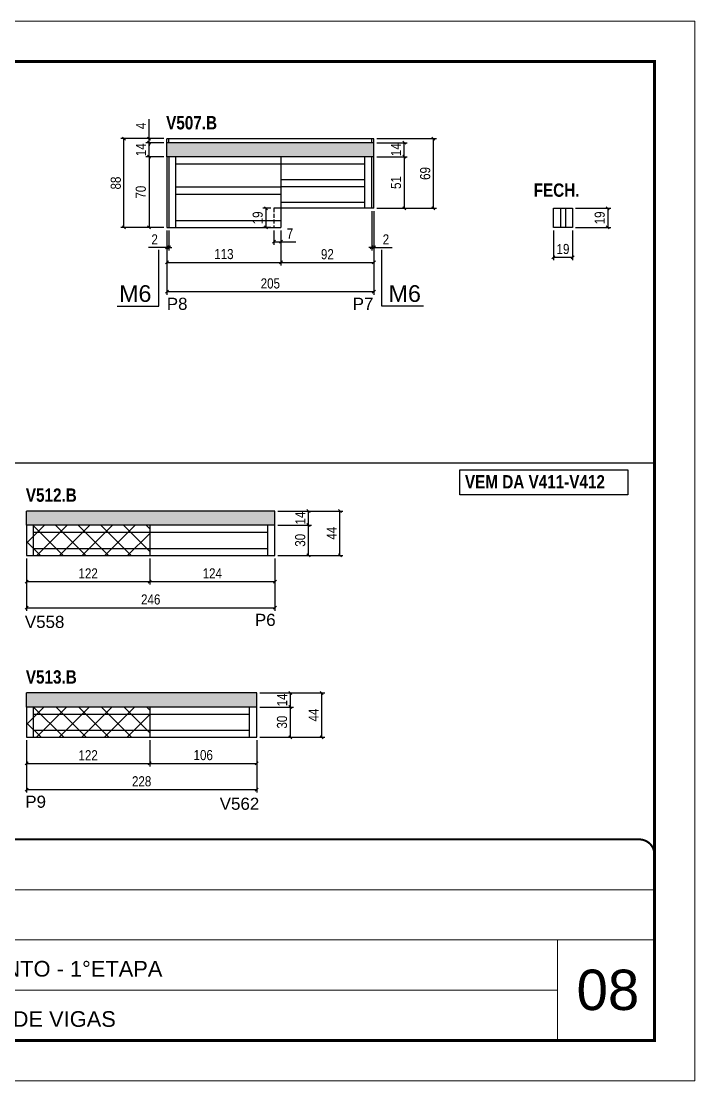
# Model space of a CAD drawing. Extents: x 3309 to 9563, y -2522 to 14608.
# Drawn here: x 8896 to 9563, y 12409 to 13459 of the extents above; entities that cross this region are included whole.
import ezdxf

# ---------------------------------------------------------------- set-up
doc = ezdxf.new("R2010")
doc.units = 0
doc.header["$PDMODE"] = 35
doc.header["$PDSIZE"] = -10
for name, pattern in [('CONTINUO', [0]), ('DASHED', [0.75, 0.5, -0.25]), ('HIDDEN', [0.375, 0.25, -0.125])]:
    doc.linetypes.add(name, pattern=pattern)
for name, color, linetype in [('5', 5, 'Continuous'), ('COTA', 241, 'Continuous'), ('NOMENCLATURA', 7, 'Continuous'), ('Painéis', 200, 'Continuous'), ('SARR_2.2x7', 40, 'Continuous')]:
    doc.layers.add(name, color=color, linetype=linetype)
for name, color, linetype, lineweight in [('CARIMBO', 255, 'Continuous', 9), ('Folhas', 255, 'Continuous', 9), ('Hachura', 251, 'Continuous', 9), ('SARRAFO DE PRESSAO', 251, 'DASHED', 9)]:
    doc.layers.add(name, color=color, linetype=linetype, lineweight=lineweight)
doc.styles.add('ARIAL', font='arial.ttf')
doc.styles.add('COTA TECNICA', font='techl___.ttf', dxfattribs={"height": 10})
doc.styles.get("Standard").update_dxf_attribs({"font": 'arial.ttf'})
doc.styles.add('TECNICA', font='techb___.ttf', dxfattribs={"height": 10})
doc.dimstyles.new('PAINEL', dxfattribs={"dimtxt": 10, "dimasz": 3, "dimexe": 3, "dimexo": 3, "dimgap": 3, "dimtad": 1, "dimdec": 1, "dimzin": 12, "dimdsep": 46, "dimtxsty": 'COTA TECNICA', "dimblk1": 'OBLIQUE', "dimblk2": 'OBLIQUE', "dimsah": 1, "dimcen": 0.9, "dimclrd": 4, "dimclre": 4, "dimclrt": 240, "dimadec": 1, "dimazin": 3, "dimtfac": 1, "dimtdec": 1, "dimtmove": 0, "dimatfit": 3, "dimfxl": 1, "dimtolj": 1, "dimtzin": 12, "dimarcsym": 0})

# ---------------------------------------------------------------- blocks, each defined once
blk = doc.blocks.new('9999999999')
at = {"color": 30, "linetype": 'CONTINUO'}
for p, q in [((98564.6, 34379.6), (99584, 34379.6)), ((98564.6, 34329.8), (99488, 34329.8)), ((99584, 34329.8), (99488, 34329.8)), ((99488, 34329.8), (99488, 34230.2)), ((98564.6, 34280), (99488, 34280))]:
    blk.add_line(p, q, dxfattribs=at)
at = {"color": 30, "linetype": 'CONTINUO', "const_width": 2}
blk.add_lwpolyline([(99584, 34230.2), (99584, 34414.4, 0.414214), (99569, 34429.4), (98229, 34429.4, 0.414214), (98214, 34414.4), (98214, 34245.2, 0.414214), (98229, 34230.2), (99584, 34230.2)], format="xyb", dxfattribs=at)
at = {"layer": 'Folhas'}
blk.add_lwpolyline([(98139, 34190.2), (99624, 34190.2), (99624, 35240.2), (98139, 35240.2)], close=True, dxfattribs=at)
at = {"layer": 'Folhas', "color": 30, "const_width": 3}
blk.add_lwpolyline([(98214, 34230.2), (99584, 34230.2), (99584, 35200.2), (98214, 35200.2)], close=True, dxfattribs=at)
at = {"color": 7, "linetype": 'Continuous', "ltscale": 5, "style": 'ARIAL'}
for s, p in [('2°PAVIMENTO - 1°ETAPA', (98837.7, 34293.5)), ('LATERAIS DE VIGAS', (98837.7, 34243.7))]:
    blk.add_text(s, height=15.483, dxfattribs=at).set_placement(p)
blk = doc.blocks.new('_Oblique')
at = {"color": 0, "linetype": 'ByBlock', "lineweight": -2}
blk.add_line((-0.5, -0.5), (0.5, 0.5), dxfattribs=at)
blk = doc.blocks.new('*D105')
at = {"layer": 'COTA', "color": 4, "lineweight": -2, "transparency": 16777216}
for p, q in [((9244.9, 13270.9), (9244.9, 13188.2)), ((9039.9, 13251.9), (9039.9, 13188.2)), ((9244.9, 13191.2), (9039.9, 13191.2))]:
    blk.add_line(p, q, dxfattribs=at)
at = {"layer": 'Defpoints', "color": 0, "transparency": 16777216}
for p in [(9244.9, 13273.9), (9039.9, 13254.9), (9039.9, 13191.2)]:
    blk.add_point(p, dxfattribs=at)
at = {"layer": 'COTA', "color": 4, "lineweight": -2, "transparency": 16777216, "xscale": 3, "yscale": 3, "zscale": 3, "rotation": 180}
blk.add_blockref('_Oblique', (9039.9, 13191.2), dxfattribs=at)
at = {"layer": 'COTA', "color": 4, "lineweight": -2, "transparency": 16777216, "xscale": 3, "yscale": 3, "zscale": 3}
blk.add_blockref('_Oblique', (9244.9, 13191.2), dxfattribs=at)
at = {"layer": 'COTA', "color": 240, "transparency": 16777216, "insert": (9142.4, 13199.4), "char_height": 10, "attachment_point": 5, "style": 'COTA TECNICA'}
blk.add_mtext('\\A1;205', dxfattribs=at)
blk = doc.blocks.new('*D104')
at = {"layer": 'COTA', "color": 4, "lineweight": -2, "transparency": 16777216}
for p, q in [((9036.9, 13324.9), (9019.2, 13324.9)), ((9022.2, 13324.9), (9022.2, 13254.9)), ((9036.9, 13254.9), (9019.2, 13254.9))]:
    blk.add_line(p, q, dxfattribs=at)
at = {"layer": 'Defpoints', "color": 0, "transparency": 16777216}
for p in [(9039.9, 13324.9), (9022.2, 13254.9), (9039.9, 13254.9)]:
    blk.add_point(p, dxfattribs=at)
at = {"layer": 'COTA', "color": 4, "lineweight": -2, "transparency": 16777216, "xscale": 3, "yscale": 3, "zscale": 3}
for p, rotation in [((9022.2, 13324.9), 90), ((9022.2, 13254.9), 270)]:
    blk.add_blockref('_Oblique', p, dxfattribs=dict(at, rotation=rotation))
at = {"layer": 'COTA', "color": 240, "transparency": 16777216, "insert": (9014.1, 13289.9), "char_height": 10, "attachment_point": 5, "rotation": 90, "style": 'COTA TECNICA'}
blk.add_mtext('\\A1;70', dxfattribs=at)
blk = doc.blocks.new('*D106')
at = {"layer": 'COTA', "color": 4, "lineweight": -2, "transparency": 16777216}
for p, q in [((9039.9, 13251.9), (9039.9, 13217.3)), ((9152.9, 13251.9), (9152.9, 13217.3)), ((9039.9, 13220.3), (9152.9, 13220.3))]:
    blk.add_line(p, q, dxfattribs=at)
at = {"layer": 'Defpoints', "color": 0, "transparency": 16777216}
for p in [(9039.9, 13254.9), (9152.9, 13254.9), (9152.9, 13220.3)]:
    blk.add_point(p, dxfattribs=at)
at = {"layer": 'COTA', "color": 4, "lineweight": -2, "transparency": 16777216, "xscale": 3, "yscale": 3, "zscale": 3, "rotation": 180}
blk.add_blockref('_Oblique', (9039.9, 13220.3), dxfattribs=at)
at = {"layer": 'COTA', "color": 4, "lineweight": -2, "transparency": 16777216, "xscale": 3, "yscale": 3, "zscale": 3}
blk.add_blockref('_Oblique', (9152.9, 13220.3), dxfattribs=at)
at = {"layer": 'COTA', "color": 240, "transparency": 16777216, "insert": (9096.4, 13228.5), "char_height": 10, "attachment_point": 5, "style": 'COTA TECNICA'}
blk.add_mtext('\\A1;113', dxfattribs=at)
blk = doc.blocks.new('*D107')
at = {"layer": 'COTA', "color": 4, "lineweight": -2, "transparency": 16777216}
for p, q in [((9244.9, 13270.9), (9244.9, 13217.3)), ((9152.9, 13251.9), (9152.9, 13217.3)), ((9152.9, 13220.3), (9244.9, 13220.3))]:
    blk.add_line(p, q, dxfattribs=at)
at = {"layer": 'Defpoints', "color": 0, "transparency": 16777216}
for p in [(9244.9, 13273.9), (9152.9, 13254.9), (9244.9, 13220.3)]:
    blk.add_point(p, dxfattribs=at)
at = {"layer": 'COTA', "color": 4, "lineweight": -2, "transparency": 16777216, "xscale": 3, "yscale": 3, "zscale": 3, "rotation": 180}
blk.add_blockref('_Oblique', (9152.9, 13220.3), dxfattribs=at)
at = {"layer": 'COTA', "color": 4, "lineweight": -2, "transparency": 16777216, "xscale": 3, "yscale": 3, "zscale": 3}
blk.add_blockref('_Oblique', (9244.9, 13220.3), dxfattribs=at)
at = {"layer": 'COTA', "color": 240, "transparency": 16777216, "insert": (9198.9, 13228.3), "char_height": 10, "attachment_point": 5, "style": 'COTA TECNICA'}
blk.add_mtext('\\A1;92', dxfattribs=at)
blk = doc.blocks.new('*D108')
at = {"layer": 'COTA', "color": 4, "lineweight": -2, "transparency": 16777216}
for p, q in [((9039.9, 13251.9), (9039.9, 13232.1)), ((9041.9, 13251.9), (9041.9, 13232.1)), ((9039.9, 13235.1), (9021.8, 13235.1)), ((9041.9, 13235.1), (9039.9, 13235.1)), ((9041.9, 13235.1), (9044.9, 13235.1))]:
    blk.add_line(p, q, dxfattribs=at)
at = {"layer": 'Defpoints', "color": 0, "transparency": 16777216}
for p in [(9039.9, 13254.9), (9041.9, 13254.9), (9039.9, 13235.1)]:
    blk.add_point(p, dxfattribs=at)
at = {"layer": 'COTA', "color": 4, "lineweight": -2, "transparency": 16777216, "xscale": 3, "yscale": 3, "zscale": 3}
blk.add_blockref('_Oblique', (9039.9, 13235.1), dxfattribs=at)
at = {"layer": 'COTA', "color": 4, "lineweight": -2, "transparency": 16777216, "xscale": 3, "yscale": 3, "zscale": 3, "rotation": 180}
blk.add_blockref('_Oblique', (9041.9, 13235.1), dxfattribs=at)
at = {"layer": 'COTA', "color": 240, "transparency": 16777216, "insert": (9027.8, 13243.1), "char_height": 10, "attachment_point": 5, "style": 'COTA TECNICA'}
blk.add_mtext('\\A1;2', dxfattribs=at)
blk = doc.blocks.new('*D109')
at = {"layer": 'COTA', "color": 4, "lineweight": -2, "transparency": 16777216}
for p, q in [((9242.9, 13270.9), (9242.9, 13232.1)), ((9244.9, 13270.9), (9244.9, 13232.1)), ((9242.9, 13235.1), (9239.9, 13235.1)), ((9242.9, 13235.1), (9244.9, 13235.1)), ((9244.9, 13235.1), (9263, 13235.1))]:
    blk.add_line(p, q, dxfattribs=at)
at = {"layer": 'Defpoints', "color": 0, "transparency": 16777216}
for p in [(9242.9, 13273.9), (9244.9, 13273.9), (9244.9, 13235.1)]:
    blk.add_point(p, dxfattribs=at)
at = {"layer": 'COTA', "color": 4, "lineweight": -2, "transparency": 16777216, "xscale": 3, "yscale": 3, "zscale": 3}
blk.add_blockref('_Oblique', (9242.9, 13235.1), dxfattribs=at)
at = {"layer": 'COTA', "color": 4, "lineweight": -2, "transparency": 16777216, "xscale": 3, "yscale": 3, "zscale": 3, "rotation": 180}
blk.add_blockref('_Oblique', (9244.9, 13235.1), dxfattribs=at)
at = {"layer": 'COTA', "color": 240, "transparency": 16777216, "insert": (9256.9, 13243.1), "char_height": 10, "attachment_point": 5, "style": 'COTA TECNICA'}
blk.add_mtext('\\A1;2', dxfattribs=at)
blk = doc.blocks.new('*D1310')
at = {"layer": 'COTA', "color": 4, "lineweight": -2, "transparency": 16777216}
for p, q in [((9145.9, 13251.9), (9145.9, 13237.8)), ((9152.9, 13251.9), (9152.9, 13237.8)), ((9145.9, 13240.8), (9152.9, 13240.8)), ((9152.9, 13240.8), (9167.6, 13240.8))]:
    blk.add_line(p, q, dxfattribs=at)
at = {"layer": 'Defpoints', "color": 0, "transparency": 16777216}
for p in [(9145.9, 13254.9), (9152.9, 13254.9), (9152.9, 13240.8)]:
    blk.add_point(p, dxfattribs=at)
at = {"layer": 'COTA', "color": 4, "lineweight": -2, "transparency": 16777216, "xscale": 3, "yscale": 3, "zscale": 3, "rotation": 180}
blk.add_blockref('_Oblique', (9145.9, 13240.8), dxfattribs=at)
at = {"layer": 'COTA', "color": 4, "lineweight": -2, "transparency": 16777216, "xscale": 3, "yscale": 3, "zscale": 3}
blk.add_blockref('_Oblique', (9152.9, 13240.8), dxfattribs=at)
at = {"layer": 'COTA', "color": 240, "transparency": 16777216, "insert": (9161.8, 13248.9), "char_height": 10, "attachment_point": 5, "style": 'COTA TECNICA'}
blk.add_mtext('\\A1;7', dxfattribs=at)
blk = doc.blocks.new('*D1311')
at = {"layer": 'COTA', "color": 4, "lineweight": -2, "transparency": 16777216}
for p, q in [((9142.9, 13273.9), (9135, 13273.9)), ((9138, 13273.9), (9138, 13254.9)), ((9142.9, 13254.9), (9135, 13254.9))]:
    blk.add_line(p, q, dxfattribs=at)
at = {"layer": 'Defpoints', "color": 0, "transparency": 16777216}
for p in [(9145.9, 13273.9), (9138, 13254.9), (9145.9, 13254.9)]:
    blk.add_point(p, dxfattribs=at)
at = {"layer": 'COTA', "color": 4, "lineweight": -2, "transparency": 16777216, "xscale": 3, "yscale": 3, "zscale": 3}
for p, rotation in [((9138, 13273.9), 90), ((9138, 13254.9), 270)]:
    blk.add_blockref('_Oblique', p, dxfattribs=dict(at, rotation=rotation))
at = {"layer": 'COTA', "color": 240, "transparency": 16777216, "insert": (9129.9, 13264.4), "char_height": 10, "attachment_point": 5, "rotation": 90, "style": 'COTA TECNICA'}
blk.add_mtext('\\A1;19', dxfattribs=at)
blk = doc.blocks.new('*D1313')
at = {"layer": 'COTA', "color": 4, "lineweight": -2, "transparency": 16777216}
for p, q in [((9422.8, 13251.9), (9422.8, 13222.4)), ((9441.8, 13251.9), (9441.8, 13222.4)), ((9422.8, 13225.4), (9441.8, 13225.4))]:
    blk.add_line(p, q, dxfattribs=at)
at = {"layer": 'Defpoints', "color": 0, "transparency": 16777216}
for p in [(9422.8, 13254.9), (9441.8, 13254.9), (9441.8, 13225.4)]:
    blk.add_point(p, dxfattribs=at)
at = {"layer": 'COTA', "color": 4, "lineweight": -2, "transparency": 16777216, "xscale": 3, "yscale": 3, "zscale": 3, "rotation": 180}
blk.add_blockref('_Oblique', (9422.8, 13225.4), dxfattribs=at)
at = {"layer": 'COTA', "color": 4, "lineweight": -2, "transparency": 16777216, "xscale": 3, "yscale": 3, "zscale": 3}
blk.add_blockref('_Oblique', (9441.8, 13225.4), dxfattribs=at)
at = {"layer": 'COTA', "color": 240, "transparency": 16777216, "insert": (9432.3, 13233.5), "char_height": 10, "attachment_point": 5, "style": 'COTA TECNICA'}
blk.add_mtext('\\A1;19', dxfattribs=at)
blk = doc.blocks.new('*D1314')
at = {"layer": 'COTA', "color": 4, "lineweight": -2, "transparency": 16777216}
for p, q in [((9444.8, 13273.9), (9479.7, 13273.9)), ((9476.7, 13273.9), (9476.7, 13254.9)), ((9444.8, 13254.9), (9479.7, 13254.9))]:
    blk.add_line(p, q, dxfattribs=at)
at = {"layer": 'Defpoints', "color": 0, "transparency": 16777216}
for p in [(9441.8, 13273.9), (9441.8, 13254.9), (9476.7, 13254.9)]:
    blk.add_point(p, dxfattribs=at)
at = {"layer": 'COTA', "color": 4, "lineweight": -2, "transparency": 16777216, "xscale": 3, "yscale": 3, "zscale": 3}
for p, rotation in [((9476.7, 13273.9), 90), ((9476.7, 13254.9), 270)]:
    blk.add_blockref('_Oblique', p, dxfattribs=dict(at, rotation=rotation))
at = {"layer": 'COTA', "color": 240, "transparency": 16777216, "insert": (9468.7, 13264.4), "char_height": 10, "attachment_point": 5, "rotation": 90, "style": 'COTA TECNICA'}
blk.add_mtext('\\A1;19', dxfattribs=at)
blk = doc.blocks.new('*D1321')
at = {"layer": 'COTA', "color": 4, "lineweight": -2, "transparency": 16777216}
for p, q in [((8900.9, 12926.9), (8900.9, 12875)), ((9146.9, 12926.9), (9146.9, 12875)), ((8900.9, 12878), (9146.9, 12878))]:
    blk.add_line(p, q, dxfattribs=at)
at = {"layer": 'Defpoints', "color": 0, "transparency": 16777216}
for p in [(8900.9, 12929.9), (9146.9, 12929.9), (9146.9, 12878)]:
    blk.add_point(p, dxfattribs=at)
at = {"layer": 'COTA', "color": 4, "lineweight": -2, "transparency": 16777216, "xscale": 3, "yscale": 3, "zscale": 3, "rotation": 180}
blk.add_blockref('_Oblique', (8900.9, 12878), dxfattribs=at)
at = {"layer": 'COTA', "color": 4, "lineweight": -2, "transparency": 16777216, "xscale": 3, "yscale": 3, "zscale": 3}
blk.add_blockref('_Oblique', (9146.9, 12878), dxfattribs=at)
at = {"layer": 'COTA', "color": 240, "transparency": 16777216, "insert": (9023.9, 12886.2), "char_height": 10, "attachment_point": 5, "style": 'COTA TECNICA'}
blk.add_mtext('\\A1;246', dxfattribs=at)
blk = doc.blocks.new('*D1322')
at = {"layer": 'COTA', "color": 4, "lineweight": -2, "transparency": 16777216}
for p, q in [((8900.9, 12926.9), (8900.9, 12901)), ((9022.9, 12926.9), (9022.9, 12901)), ((8900.9, 12904), (9022.9, 12904))]:
    blk.add_line(p, q, dxfattribs=at)
at = {"layer": 'Defpoints', "color": 0, "transparency": 16777216}
for p in [(8900.9, 12929.9), (9022.9, 12929.9), (9022.9, 12904)]:
    blk.add_point(p, dxfattribs=at)
at = {"layer": 'COTA', "color": 4, "lineweight": -2, "transparency": 16777216, "xscale": 3, "yscale": 3, "zscale": 3, "rotation": 180}
blk.add_blockref('_Oblique', (8900.9, 12904), dxfattribs=at)
at = {"layer": 'COTA', "color": 4, "lineweight": -2, "transparency": 16777216, "xscale": 3, "yscale": 3, "zscale": 3}
blk.add_blockref('_Oblique', (9022.9, 12904), dxfattribs=at)
at = {"layer": 'COTA', "color": 240, "transparency": 16777216, "insert": (8961.9, 12912.1), "char_height": 10, "attachment_point": 5, "style": 'COTA TECNICA'}
blk.add_mtext('\\A1;122', dxfattribs=at)
blk = doc.blocks.new('*D1323')
at = {"layer": 'COTA', "color": 4, "lineweight": -2, "transparency": 16777216}
for p, q in [((9022.9, 12926.9), (9022.9, 12901)), ((9146.9, 12926.9), (9146.9, 12901)), ((9022.9, 12904), (9146.9, 12904))]:
    blk.add_line(p, q, dxfattribs=at)
at = {"layer": 'Defpoints', "color": 0, "transparency": 16777216}
for p in [(9022.9, 12929.9), (9146.9, 12929.9), (9146.9, 12904)]:
    blk.add_point(p, dxfattribs=at)
at = {"layer": 'COTA', "color": 4, "lineweight": -2, "transparency": 16777216, "xscale": 3, "yscale": 3, "zscale": 3, "rotation": 180}
blk.add_blockref('_Oblique', (9022.9, 12904), dxfattribs=at)
at = {"layer": 'COTA', "color": 4, "lineweight": -2, "transparency": 16777216, "xscale": 3, "yscale": 3, "zscale": 3}
blk.add_blockref('_Oblique', (9146.9, 12904), dxfattribs=at)
at = {"layer": 'COTA', "color": 240, "transparency": 16777216, "insert": (9084.9, 12912.1), "char_height": 10, "attachment_point": 5, "style": 'COTA TECNICA'}
blk.add_mtext('\\A1;124', dxfattribs=at)
blk = doc.blocks.new('*D1324')
at = {"layer": 'COTA', "color": 4, "lineweight": -2, "transparency": 16777216}
for p, q in [((9149.9, 12959.9), (9183.2, 12959.9)), ((9180.2, 12929.9), (9180.2, 12959.9)), ((9149.9, 12929.9), (9183.2, 12929.9))]:
    blk.add_line(p, q, dxfattribs=at)
at = {"layer": 'Defpoints', "color": 0, "transparency": 16777216}
for p in [(9146.9, 12959.9), (9180.2, 12959.9), (9146.9, 12929.9)]:
    blk.add_point(p, dxfattribs=at)
at = {"layer": 'COTA', "color": 4, "lineweight": -2, "transparency": 16777216, "xscale": 3, "yscale": 3, "zscale": 3}
for p, rotation in [((9180.2, 12959.9), 90), ((9180.2, 12929.9), 270)]:
    blk.add_blockref('_Oblique', p, dxfattribs=dict(at, rotation=rotation))
at = {"layer": 'COTA', "color": 240, "transparency": 16777216, "insert": (9172, 12944.9), "char_height": 10, "attachment_point": 5, "rotation": 90, "style": 'COTA TECNICA'}
blk.add_mtext('\\A1;30', dxfattribs=at)
blk = doc.blocks.new('*D1325')
at = {"layer": 'COTA', "color": 4, "lineweight": -2, "transparency": 16777216}
for p, q in [((9149.9, 12973.9), (9183.2, 12973.9)), ((9180.2, 12959.9), (9180.2, 12973.9)), ((9149.9, 12959.9), (9183.2, 12959.9))]:
    blk.add_line(p, q, dxfattribs=at)
at = {"layer": 'Defpoints', "color": 0, "transparency": 16777216}
for p in [(9146.9, 12973.9), (9180.2, 12973.9), (9146.9, 12959.9)]:
    blk.add_point(p, dxfattribs=at)
at = {"layer": 'COTA', "color": 4, "lineweight": -2, "transparency": 16777216, "xscale": 3, "yscale": 3, "zscale": 3}
for p, rotation in [((9180.2, 12973.9), 90), ((9180.2, 12959.9), 270)]:
    blk.add_blockref('_Oblique', p, dxfattribs=dict(at, rotation=rotation))
at = {"layer": 'COTA', "color": 240, "transparency": 16777216, "insert": (9172.1, 12966.9), "char_height": 10, "attachment_point": 5, "rotation": 90, "style": 'COTA TECNICA'}
blk.add_mtext('\\A1;14', dxfattribs=at)
blk = doc.blocks.new('*D1326')
at = {"layer": 'COTA', "color": 4, "lineweight": -2, "transparency": 16777216}
for p, q in [((9149.9, 12973.9), (9214.3, 12973.9)), ((9211.3, 12929.9), (9211.3, 12973.9)), ((9149.9, 12929.9), (9214.3, 12929.9))]:
    blk.add_line(p, q, dxfattribs=at)
at = {"layer": 'Defpoints', "color": 0, "transparency": 16777216}
for p in [(9146.9, 12973.9), (9211.3, 12973.9), (9146.9, 12929.9)]:
    blk.add_point(p, dxfattribs=at)
at = {"layer": 'COTA', "color": 4, "lineweight": -2, "transparency": 16777216, "xscale": 3, "yscale": 3, "zscale": 3}
for p, rotation in [((9211.3, 12973.9), 90), ((9211.3, 12929.9), 270)]:
    blk.add_blockref('_Oblique', p, dxfattribs=dict(at, rotation=rotation))
at = {"layer": 'COTA', "color": 240, "transparency": 16777216, "insert": (9203.2, 12951.9), "char_height": 10, "attachment_point": 5, "rotation": 90, "style": 'COTA TECNICA'}
blk.add_mtext('\\A1;44', dxfattribs=at)
blk = doc.blocks.new('*D1327')
at = {"layer": 'COTA', "color": 4, "lineweight": -2, "transparency": 16777216}
for p, q in [((8900.9, 12746.7), (8900.9, 12694.9)), ((9128.9, 12746.7), (9128.9, 12694.9)), ((8900.9, 12697.9), (9128.9, 12697.9))]:
    blk.add_line(p, q, dxfattribs=at)
at = {"layer": 'Defpoints', "color": 0, "transparency": 16777216}
for p in [(8900.9, 12749.7), (9128.9, 12749.7), (9128.9, 12697.9)]:
    blk.add_point(p, dxfattribs=at)
at = {"layer": 'COTA', "color": 4, "lineweight": -2, "transparency": 16777216, "xscale": 3, "yscale": 3, "zscale": 3, "rotation": 180}
blk.add_blockref('_Oblique', (8900.9, 12697.9), dxfattribs=at)
at = {"layer": 'COTA', "color": 4, "lineweight": -2, "transparency": 16777216, "xscale": 3, "yscale": 3, "zscale": 3}
blk.add_blockref('_Oblique', (9128.9, 12697.9), dxfattribs=at)
at = {"layer": 'COTA', "color": 240, "transparency": 16777216, "insert": (9014.9, 12706), "char_height": 10, "attachment_point": 5, "style": 'COTA TECNICA'}
blk.add_mtext('\\A1;228', dxfattribs=at)
blk = doc.blocks.new('*D1328')
at = {"layer": 'COTA', "color": 4, "lineweight": -2, "transparency": 16777216}
for p, q in [((8900.9, 12746.7), (8900.9, 12720.8)), ((9022.9, 12746.7), (9022.9, 12720.8)), ((8900.9, 12723.8), (9022.9, 12723.8))]:
    blk.add_line(p, q, dxfattribs=at)
at = {"layer": 'Defpoints', "color": 0, "transparency": 16777216}
for p in [(8900.9, 12749.7), (9022.9, 12749.7), (9022.9, 12723.8)]:
    blk.add_point(p, dxfattribs=at)
at = {"layer": 'COTA', "color": 4, "lineweight": -2, "transparency": 16777216, "xscale": 3, "yscale": 3, "zscale": 3, "rotation": 180}
blk.add_blockref('_Oblique', (8900.9, 12723.8), dxfattribs=at)
at = {"layer": 'COTA', "color": 4, "lineweight": -2, "transparency": 16777216, "xscale": 3, "yscale": 3, "zscale": 3}
blk.add_blockref('_Oblique', (9022.9, 12723.8), dxfattribs=at)
at = {"layer": 'COTA', "color": 240, "transparency": 16777216, "insert": (8961.9, 12731.9), "char_height": 10, "attachment_point": 5, "style": 'COTA TECNICA'}
blk.add_mtext('\\A1;122', dxfattribs=at)
blk = doc.blocks.new('*D1329')
at = {"layer": 'COTA', "color": 4, "lineweight": -2, "transparency": 16777216}
for p, q in [((9022.9, 12746.7), (9022.9, 12720.8)), ((9128.9, 12746.7), (9128.9, 12720.8)), ((9022.9, 12723.8), (9128.9, 12723.8))]:
    blk.add_line(p, q, dxfattribs=at)
at = {"layer": 'Defpoints', "color": 0, "transparency": 16777216}
for p in [(9022.9, 12749.7), (9128.9, 12749.7), (9128.9, 12723.8)]:
    blk.add_point(p, dxfattribs=at)
at = {"layer": 'COTA', "color": 4, "lineweight": -2, "transparency": 16777216, "xscale": 3, "yscale": 3, "zscale": 3, "rotation": 180}
blk.add_blockref('_Oblique', (9022.9, 12723.8), dxfattribs=at)
at = {"layer": 'COTA', "color": 4, "lineweight": -2, "transparency": 16777216, "xscale": 3, "yscale": 3, "zscale": 3}
blk.add_blockref('_Oblique', (9128.9, 12723.8), dxfattribs=at)
at = {"layer": 'COTA', "color": 240, "transparency": 16777216, "insert": (9075.9, 12732), "char_height": 10, "attachment_point": 5, "style": 'COTA TECNICA'}
blk.add_mtext('\\A1;106', dxfattribs=at)
blk = doc.blocks.new('*D1330')
at = {"layer": 'COTA', "color": 4, "lineweight": -2, "transparency": 16777216}
for p, q in [((9131.9, 12779.7), (9165.2, 12779.7)), ((9162.2, 12749.7), (9162.2, 12779.7)), ((9131.9, 12749.7), (9165.2, 12749.7))]:
    blk.add_line(p, q, dxfattribs=at)
at = {"layer": 'Defpoints', "color": 0, "transparency": 16777216}
for p in [(9128.9, 12779.7), (9162.2, 12779.7), (9128.9, 12749.7)]:
    blk.add_point(p, dxfattribs=at)
at = {"layer": 'COTA', "color": 4, "lineweight": -2, "transparency": 16777216, "xscale": 3, "yscale": 3, "zscale": 3}
for p, rotation in [((9162.2, 12779.7), 90), ((9162.2, 12749.7), 270)]:
    blk.add_blockref('_Oblique', p, dxfattribs=dict(at, rotation=rotation))
at = {"layer": 'COTA', "color": 240, "transparency": 16777216, "insert": (9154, 12764.7), "char_height": 10, "attachment_point": 5, "rotation": 90, "style": 'COTA TECNICA'}
blk.add_mtext('\\A1;30', dxfattribs=at)
blk = doc.blocks.new('*D1331')
at = {"layer": 'COTA', "color": 4, "lineweight": -2, "transparency": 16777216}
for p, q in [((9131.9, 12793.7), (9165.2, 12793.7)), ((9162.2, 12779.7), (9162.2, 12793.7)), ((9131.9, 12779.7), (9165.2, 12779.7))]:
    blk.add_line(p, q, dxfattribs=at)
at = {"layer": 'Defpoints', "color": 0, "transparency": 16777216}
for p in [(9128.9, 12793.7), (9162.2, 12793.7), (9128.9, 12779.7)]:
    blk.add_point(p, dxfattribs=at)
at = {"layer": 'COTA', "color": 4, "lineweight": -2, "transparency": 16777216, "xscale": 3, "yscale": 3, "zscale": 3}
for p, rotation in [((9162.2, 12793.7), 90), ((9162.2, 12779.7), 270)]:
    blk.add_blockref('_Oblique', p, dxfattribs=dict(at, rotation=rotation))
at = {"layer": 'COTA', "color": 240, "transparency": 16777216, "insert": (9154.1, 12786.7), "char_height": 10, "attachment_point": 5, "rotation": 90, "style": 'COTA TECNICA'}
blk.add_mtext('\\A1;14', dxfattribs=at)
blk = doc.blocks.new('*D1332')
at = {"layer": 'COTA', "color": 4, "lineweight": -2, "transparency": 16777216}
for p, q in [((9131.9, 12793.7), (9196.3, 12793.7)), ((9193.3, 12749.7), (9193.3, 12793.7)), ((9131.9, 12749.7), (9196.3, 12749.7))]:
    blk.add_line(p, q, dxfattribs=at)
at = {"layer": 'Defpoints', "color": 0, "transparency": 16777216}
for p in [(9128.9, 12793.7), (9193.3, 12793.7), (9128.9, 12749.7)]:
    blk.add_point(p, dxfattribs=at)
at = {"layer": 'COTA', "color": 4, "lineweight": -2, "transparency": 16777216, "xscale": 3, "yscale": 3, "zscale": 3}
for p, rotation in [((9193.3, 12793.7), 90), ((9193.3, 12749.7), 270)]:
    blk.add_blockref('_Oblique', p, dxfattribs=dict(at, rotation=rotation))
at = {"layer": 'COTA', "color": 240, "transparency": 16777216, "insert": (9185.2, 12771.7), "char_height": 10, "attachment_point": 5, "rotation": 90, "style": 'COTA TECNICA'}
blk.add_mtext('\\A1;44', dxfattribs=at)
blk = doc.blocks.new('*D1339')
at = {"layer": 'COTA', "color": 4, "lineweight": -2, "transparency": 16777216}
for p, q in [((9247.9, 13324.9), (9278, 13324.9)), ((9275, 13324.9), (9275, 13273.9)), ((9247.9, 13273.9), (9278, 13273.9))]:
    blk.add_line(p, q, dxfattribs=at)
at = {"layer": 'Defpoints', "color": 0, "transparency": 16777216}
for p in [(9244.9, 13324.9), (9244.9, 13273.9), (9275, 13273.9)]:
    blk.add_point(p, dxfattribs=at)
at = {"layer": 'COTA', "color": 4, "lineweight": -2, "transparency": 16777216, "xscale": 3, "yscale": 3, "zscale": 3}
for p, rotation in [((9275, 13324.9), 90), ((9275, 13273.9), 270)]:
    blk.add_blockref('_Oblique', p, dxfattribs=dict(at, rotation=rotation))
at = {"layer": 'COTA', "color": 240, "transparency": 16777216, "insert": (9266.9, 13299.4), "char_height": 10, "attachment_point": 5, "rotation": 90, "style": 'COTA TECNICA'}
blk.add_mtext('\\A1;51', dxfattribs=at)
blk = doc.blocks.new('*D2699')
at = {"layer": 'COTA', "color": 4, "lineweight": -2, "transparency": 16777216}
for p, q in [((9247.9, 13338.9), (9278, 13338.9)), ((9275, 13324.9), (9275, 13338.9)), ((9247.9, 13324.9), (9278, 13324.9))]:
    blk.add_line(p, q, dxfattribs=at)
at = {"layer": 'Defpoints', "color": 0, "transparency": 16777216}
for p in [(9244.9, 13338.9), (9275, 13338.9), (9244.9, 13324.9)]:
    blk.add_point(p, dxfattribs=at)
at = {"layer": 'COTA', "color": 4, "lineweight": -2, "transparency": 16777216, "xscale": 3, "yscale": 3, "zscale": 3}
for p, rotation in [((9275, 13338.9), 90), ((9275, 13324.9), 270)]:
    blk.add_blockref('_Oblique', p, dxfattribs=dict(at, rotation=rotation))
at = {"layer": 'COTA', "color": 240, "transparency": 16777216, "insert": (9266.9, 13331.9), "char_height": 10, "attachment_point": 5, "rotation": 90, "style": 'COTA TECNICA'}
blk.add_mtext('\\A1;14', dxfattribs=at)
blk = doc.blocks.new('*D2700')
at = {"layer": 'COTA', "color": 4, "lineweight": -2, "transparency": 16777216}
for p, q in [((9036.9, 13338.9), (9019.2, 13338.9)), ((9022.2, 13324.9), (9022.2, 13338.9)), ((9036.9, 13324.9), (9019.2, 13324.9))]:
    blk.add_line(p, q, dxfattribs=at)
at = {"layer": 'Defpoints', "color": 0, "transparency": 16777216}
for p in [(9022.2, 13338.9), (9039.9, 13338.9), (9039.9, 13324.9)]:
    blk.add_point(p, dxfattribs=at)
at = {"layer": 'COTA', "color": 4, "lineweight": -2, "transparency": 16777216, "xscale": 3, "yscale": 3, "zscale": 3}
for p, rotation in [((9022.2, 13338.9), 90), ((9022.2, 13324.9), 270)]:
    blk.add_blockref('_Oblique', p, dxfattribs=dict(at, rotation=rotation))
at = {"layer": 'COTA', "color": 240, "transparency": 16777216, "insert": (9014.2, 13331.9), "char_height": 10, "attachment_point": 5, "rotation": 90, "style": 'COTA TECNICA'}
blk.add_mtext('\\A1;14', dxfattribs=at)
blk = doc.blocks.new('*D2701')
at = {"layer": 'COTA', "color": 4, "lineweight": -2, "transparency": 16777216}
for p, q in [((9022.2, 13342.9), (9022.2, 13362.1)), ((9036.9, 13342.9), (9019.2, 13342.9)), ((9036.9, 13338.9), (9019.2, 13338.9)), ((9022.2, 13338.9), (9022.2, 13342.9)), ((9022.2, 13338.9), (9022.2, 13335.9))]:
    blk.add_line(p, q, dxfattribs=at)
at = {"layer": 'Defpoints', "color": 0, "transparency": 16777216}
for p in [(9022.2, 13342.9), (9039.9, 13342.9), (9039.9, 13338.9)]:
    blk.add_point(p, dxfattribs=at)
at = {"layer": 'COTA', "color": 4, "lineweight": -2, "transparency": 16777216, "xscale": 3, "yscale": 3, "zscale": 3}
for p, rotation in [((9022.2, 13342.9), 270), ((9022.2, 13338.9), 90)]:
    blk.add_blockref('_Oblique', p, dxfattribs=dict(at, rotation=rotation))
at = {"layer": 'COTA', "color": 240, "transparency": 16777216, "insert": (9014.2, 13355.5), "char_height": 10, "attachment_point": 5, "rotation": 90, "style": 'COTA TECNICA'}
blk.add_mtext('\\A1;4', dxfattribs=at)
blk = doc.blocks.new('*D2702')
at = {"layer": 'COTA', "color": 4, "lineweight": -2, "transparency": 16777216}
for p, q in [((9036.9, 13342.9), (8994.3, 13342.9)), ((8997.3, 13254.9), (8997.3, 13342.9)), ((9036.9, 13254.9), (8994.3, 13254.9))]:
    blk.add_line(p, q, dxfattribs=at)
at = {"layer": 'Defpoints', "color": 0, "transparency": 16777216}
for p in [(8997.3, 13342.9), (9039.9, 13342.9), (9039.9, 13254.9)]:
    blk.add_point(p, dxfattribs=at)
at = {"layer": 'COTA', "color": 4, "lineweight": -2, "transparency": 16777216, "xscale": 3, "yscale": 3, "zscale": 3}
for p, rotation in [((8997.3, 13342.9), 90), ((8997.3, 13254.9), 270)]:
    blk.add_blockref('_Oblique', p, dxfattribs=dict(at, rotation=rotation))
at = {"layer": 'COTA', "color": 240, "transparency": 16777216, "insert": (8989.3, 13298.9), "char_height": 10, "attachment_point": 5, "rotation": 90, "style": 'COTA TECNICA'}
blk.add_mtext('\\A1;88', dxfattribs=at)
blk = doc.blocks.new('*D2703')
at = {"layer": 'COTA', "color": 4, "lineweight": -2, "transparency": 16777216}
for p, q in [((9247.9, 13342.9), (9307, 13342.9)), ((9304, 13273.9), (9304, 13342.9)), ((9247.9, 13273.9), (9307, 13273.9))]:
    blk.add_line(p, q, dxfattribs=at)
at = {"layer": 'Defpoints', "color": 0, "transparency": 16777216}
for p in [(9244.9, 13342.9), (9304, 13342.9), (9244.9, 13273.9)]:
    blk.add_point(p, dxfattribs=at)
at = {"layer": 'COTA', "color": 4, "lineweight": -2, "transparency": 16777216, "xscale": 3, "yscale": 3, "zscale": 3}
for p, rotation in [((9304, 13342.9), 90), ((9304, 13273.9), 270)]:
    blk.add_blockref('_Oblique', p, dxfattribs=dict(at, rotation=rotation))
at = {"layer": 'COTA', "color": 240, "transparency": 16777216, "insert": (9295.8, 13308.4), "char_height": 10, "attachment_point": 5, "rotation": 90, "style": 'COTA TECNICA'}
blk.add_mtext('\\A1;69', dxfattribs=at)

msp = doc.modelspace()

# ---------------------------------------------------------------- hatches: boundary and pattern name
at = {"layer": 'COTA'}
h = msp.add_hatch(dxfattribs=at)
h.set_pattern_fill('AR-CONC', color=256, scale=0.03)
h.paths.add_polyline_path([(9244.89, 13338.87), (9039.89, 13338.87), (9039.89, 13324.87), (9244.89, 13324.87)])
h = msp.add_hatch(dxfattribs=at)
h.set_pattern_fill('AR-CONC', color=256, scale=0.03)
h.set_pattern_definition([(50, (396.5824, 25.311), (5.4655401, -0.4781726), [0.5715, -6.2865]), (355, (396.5824, 25.311), (-1.0573026, 5.7317054), [0.4572, -5.0292175]), (100.451445, (397.038, 25.271), (4.4082374, 5.2535326), [0.4857003, -5.3427073]), (46.1842, (396.5824, 26.835), (8.1323712, -1.2612698), [0.85725, -9.42975]), (96.63556, (397.26, 26.73), (7.122124, 7.4227837), [0.7285507, -8.0140682]), (351.18415, (396.582, 26.835), (7.122124, 7.4227837), [0.685799, -7.543792]), (21, (397.3444, 26.454), (4.5484317, -3.067956), [0.5715, -6.2865]), (326, (397.3444, 26.454), (1.8540609, 5.525639), [0.4572, -5.0292]), (71.451445, (397.7234, 26.1984), (6.4024926, 2.457683), [0.4857003, -5.3426981]), (37.5, (396.5824, 25.311), (0.0926581, 2.53665117), [0, -4.96824, 0, -5.1054, 0, -5.04825]), (7.5, (396.5824, 25.311), (2.00458988, 3.00541724), [0, -2.91084, 0, -4.85394, 0, -1.92405]), (327.5, (394.8831, 25.311), (4.06771786, -0.17186232), [0, -1.905, 0, -5.9436, 0, -7.8867]), (317.5, (394.121, 25.311), (4.44387544, 0.7627947), [0, -2.4765, 0, -3.94716, 0, -5.6007])])
h.paths.add_polyline_path([(9146.91, 12959.87), (9146.91, 12973.87), (8900.91, 12973.87), (8900.91, 12959.87)])
h = msp.add_hatch(dxfattribs=at)
h.set_pattern_fill('AR-CONC', color=256, scale=0.03)
h.set_pattern_definition([(50, (396.5824, -154.877), (5.4655401, -0.4781726), [0.5715, -6.2865]), (355, (396.5824, -154.877), (-1.0573026, 5.7317054), [0.4572, -5.0292175]), (100.451445, (397.038, -154.917), (4.4082374, 5.2535326), [0.4857003, -5.3427073]), (46.1842, (396.5824, -153.353), (8.1323712, -1.2612698), [0.85725, -9.42975]), (96.63556, (397.26, -153.458), (7.122124, 7.4227837), [0.7285507, -8.0140682]), (351.18415, (396.582, -153.353), (7.122124, 7.4227837), [0.685799, -7.543792]), (21, (397.3444, -153.734), (4.5484317, -3.067956), [0.5715, -6.2865]), (326, (397.3444, -153.734), (1.8540609, 5.525639), [0.4572, -5.0292]), (71.451445, (397.7234, -153.9897), (6.4024926, 2.457683), [0.4857003, -5.3426981]), (37.5, (396.5824, -154.877), (0.0926581, 2.53665117), [0, -4.96824, 0, -5.1054, 0, -5.04825]), (7.5, (396.5824, -154.877), (2.00458988, 3.00541724), [0, -2.91084, 0, -4.85394, 0, -1.92405]), (327.5, (394.8831, -154.877), (4.06771786, -0.17186232), [0, -1.905, 0, -5.9436, 0, -7.8867]), (317.5, (394.121, -154.877), (4.44387544, 0.7627947), [0, -2.4765, 0, -3.94716, 0, -5.6007])])
h.paths.add_polyline_path([(9128.91, 12779.68), (9128.91, 12793.68), (8900.91, 12793.68), (8900.91, 12779.68)])
at = {"layer": 'Hachura', "linetype": 'ByBlock'}
h = msp.add_hatch(dxfattribs=at)
h.set_pattern_fill('ANSI37', color=256, scale=5)
h.paths.add_polyline_path([(8626.33, 12959.87), (8504.33, 12959.87), (8504.33, 12929.87), (8626.33, 12929.87)])
h.paths.add_polyline_path([(8750.33, 12959.87), (8626.33, 12959.87), (8626.33, 12929.87), (8750.33, 12929.87)])
h.paths.add_polyline_path([(9022.91, 12959.87), (8900.91, 12959.87), (8900.91, 12929.87), (9022.91, 12929.87)])
h.paths.add_polyline_path([(9022.91, 12779.68), (8900.91, 12779.68), (8900.91, 12749.68), (9022.91, 12749.68)])
h.paths.add_polyline_path([(8626.33, 12779.68), (8504.33, 12779.68), (8504.33, 12749.68), (8626.33, 12749.68)])

# ---------------------------------------------------------------- linework, layer by layer
at = {"layer": 'COTA'}
for p, q in [((9039.89, 13324.87), (9039.89, 13338.87)), ((9244.89, 13324.87), (9244.89, 13338.87)), ((9152.89, 13273.87), (9145.89, 13273.87)), ((8152.87, 13021.67), (9522.87, 13021.67)), ((8900.91, 12959.87), (8900.91, 12973.87)), ((9146.91, 12973.87), (8900.91, 12973.87)), ((9146.91, 12959.87), (9146.91, 12973.87)), ((8900.91, 12779.68), (8900.91, 12793.68)), ((9128.91, 12793.68), (8900.91, 12793.68)), ((9128.91, 12779.68), (9128.91, 12793.68))]:
    msp.add_line(p, q, dxfattribs=at)
at = {"layer": 'NOMENCLATURA', "linetype": 'Continuous'}
for p, q in [((9031.97, 13176.94), (9031.97, 13232.58)), ((9252.8, 13176.94), (9252.8, 13232.58)), ((8990.57, 13176.94), (9031.97, 13176.94)), ((9294.2, 13176.94), (9252.8, 13176.94))]:
    msp.add_line(p, q, dxfattribs=at)
at = {"layer": 'NOMENCLATURA'}
msp.add_lwpolyline([(9330.18, 13014.59), (9496.38, 13014.59), (9496.38, 12990.02), (9330.18, 12990.02)], close=True, dxfattribs=at)
at = {"layer": 'Painéis', "linetype": 'ByBlock'}
for p, q in [((9244.89, 13342.87), (9039.89, 13342.87)), ((9039.89, 13338.87), (9039.89, 13342.87)), ((9244.89, 13338.87), (9039.89, 13338.87)), ((9041.89, 13338.87), (9041.89, 13342.87)), ((9242.89, 13338.87), (9242.89, 13342.87)), ((9244.89, 13338.87), (9244.89, 13342.87)), ((9244.89, 13324.87), (9039.89, 13324.87)), ((9039.89, 13324.87), (9039.89, 13254.87)), ((9041.89, 13324.87), (9041.89, 13254.87)), ((9152.89, 13324.87), (9152.89, 13254.87)), ((9242.89, 13273.87), (9242.89, 13324.87)), ((9244.89, 13273.87), (9244.89, 13324.87)), ((9244.89, 13273.87), (9152.89, 13273.87)), ((9422.78, 13254.87), (9422.78, 13273.87)), ((9422.78, 13273.87), (9441.78, 13273.87)), ((9441.78, 13273.87), (9441.78, 13254.87)), ((9039.89, 13254.87), (9152.89, 13254.87)), ((9441.78, 13254.87), (9422.78, 13254.87)), ((9146.91, 12959.87), (8900.91, 12959.87)), ((8900.91, 12959.87), (8900.91, 12929.87)), ((9022.91, 12959.87), (9022.91, 12929.87)), ((9146.91, 12929.87), (9146.91, 12959.87)), ((8900.91, 12929.87), (9146.91, 12929.87)), ((9128.91, 12779.68), (8900.91, 12779.68)), ((8900.91, 12779.68), (8900.91, 12749.68)), ((9022.91, 12779.68), (9022.91, 12749.68)), ((9128.91, 12749.68), (9128.91, 12779.68)), ((8900.91, 12749.68), (9128.91, 12749.68))]:
    msp.add_line(p, q, dxfattribs=at)
at = {"layer": 'SARR_2.2x7', "linetype": 'Continuous'}
for p, q in [((9048.89, 13254.87), (9048.89, 13324.87)), ((9235.89, 13273.87), (9235.89, 13324.87)), ((9048.89, 13317.87), (9152.89, 13317.87)), ((9152.89, 13317.87), (9235.89, 13317.87)), ((9048.89, 13295.04), (9152.89, 13295.04)), ((9152.89, 13302.43), (9235.89, 13302.43)), ((9152.89, 13295.43), (9235.89, 13295.43)), ((9048.89, 13288.04), (9152.89, 13288.04)), ((9152.89, 13280.04), (9235.89, 13280.04)), ((9429.78, 13273.87), (9429.78, 13254.87)), ((9434.78, 13273.87), (9434.78, 13254.87)), ((9048.89, 13261.87), (9152.89, 13261.87)), ((8907.91, 12929.87), (8907.91, 12959.87)), ((9139.91, 12929.87), (9139.91, 12959.87)), ((8907.91, 12952.87), (9022.91, 12952.87)), ((9022.91, 12952.87), (9139.91, 12952.87)), ((8907.91, 12936.87), (9022.91, 12936.87)), ((9022.91, 12936.87), (9139.91, 12936.87)), ((8907.91, 12749.68), (8907.91, 12779.68)), ((9121.91, 12749.68), (9121.91, 12779.68)), ((8907.91, 12772.68), (9022.91, 12772.68)), ((9022.91, 12772.68), (9121.91, 12772.68)), ((8907.91, 12756.68), (9022.91, 12756.68)), ((9022.91, 12756.68), (9121.91, 12756.68))]:
    msp.add_line(p, q, dxfattribs=at)
at = {"layer": 'SARR_2.2x7', "linetype": 'HIDDEN', "ltscale": 15}
msp.add_line((9145.89, 13273.87), (9145.89, 13254.87), dxfattribs=at)

# ---------------------------------------------------------------- block references
at = {"layer": 'SARRAFO DE PRESSAO', "color": 6, "linetype": 'ByBlock'}
msp.add_blockref('9999999999', (-90061.11, -21780.92), dxfattribs=at)

# ---------------------------------------------------------------- texts
at = {"layer": '5', "linetype": 'Continuous'}
for s, rotation, p in [('P8', 359.99996, (9039.82, 13173.23)), ('P7', 0.00004, (9223.97, 13173.23)), ('V558', 359.99996, (8899.22, 12858.04)), ('P6', 359.99996, (9127.1, 12860.04)), ('P9', 0.00004, (8899.66, 12679.85)), ('V562', 0.00004, (9092.26, 12677.85))]:
    msp.add_text(s, height=12, rotation=rotation, dxfattribs=at).set_placement(p)
at = {"layer": 'CARIMBO', "style": 'ARIAL'}
msp.add_text('08', height=40, dxfattribs=at).set_placement((9445.73, 12479.43))
at = {"layer": 'NOMENCLATURA', "style": 'TECNICA'}
for s, p in [('V507.B', (9039.17, 13352.06)), ('FECH.', (9403.25, 13285.3)), ('VEM DA V411-V412', (9335.19, 12996.28)), ('V512.B', (8900.19, 12983.06)), ('V513.B', (8900.19, 12802.87))]:
    msp.add_text(s, height=13.2, dxfattribs=at).set_placement(p)
at = {"layer": 'NOMENCLATURA', "linetype": 'Continuous'}
for p in [(8992.58, 13181.14), (9259.52, 13181.14)]:
    msp.add_text('M6', height=16.5, dxfattribs=at).set_placement(p)

# ---------------------------------------------------------------- dimensions: what is measured, and where the dimension line sits
at = {"layer": 'COTA'}
for base, p1, p2, angle, picture, middle in [((9022.25, 13342.87), (9039.89, 13338.87), (9039.89, 13342.87), 90, '*D2701', (9014.18, 13355.49)), ((8997.35, 13342.87), (9039.89, 13254.87), (9039.89, 13342.87), 90, '*D2702', (8989.25, 13298.87)), ((9303.96, 13342.87), (9244.89, 13273.87), (9244.89, 13342.87), 90, '*D2703', (9295.83, 13308.37)), ((9022.25, 13254.87), (9039.89, 13324.87), (9039.89, 13254.87), 90, '*D104', (9014.15, 13289.87)), ((9274.97, 13273.87), (9244.89, 13324.87), (9244.89, 13273.87), 90, '*D1339', (9266.86, 13299.37)), ((9039.89, 13191.25), (9244.89, 13273.87), (9039.89, 13254.87), 180, '*D105', (9142.39, 13199.36)), ((9138.03, 13254.87), (9145.89, 13273.87), (9145.89, 13254.87), 90, '*D1311', (9129.94, 13264.37)), ((9244.89, 13235.09), (9242.89, 13273.87), (9244.89, 13273.87), 180, '*D109', (9256.94, 13243.09)), ((9476.74, 13254.87), (9441.78, 13273.87), (9441.78, 13254.87), 90, '*D1314', (9468.65, 13264.37)), ((9211.28, 12973.87), (9146.91, 12929.87), (9146.91, 12973.87), 90, '*D1326', (9203.2, 12951.87)), ((9180.2, 12959.87), (9146.91, 12929.87), (9146.91, 12959.87), 90, '*D1324', (9171.98, 12944.87)), ((9146.91, 12878.05), (8900.91, 12929.87), (9146.91, 12929.87), 180, '*D1321', (9023.91, 12886.15)), ((9193.28, 12793.68), (9128.91, 12749.68), (9128.91, 12793.68), 90, '*D1332', (9185.2, 12771.68)), ((9162.2, 12779.68), (9128.91, 12749.68), (9128.91, 12779.68), 90, '*D1330', (9153.98, 12764.68)), ((9128.91, 12697.86), (8900.91, 12749.68), (9128.91, 12749.68), 180, '*D1327', (9014.91, 12705.96))]:
    dim = msp.add_linear_dim(base=base, p1=p1, p2=p2, angle=angle, dimstyle='PAINEL', dxfattribs=at)
    dim.commit()
    dim.dimension.update_dxf_attribs({"geometry": picture, "text_midpoint": middle})
for base, p1, p2, picture, middle in [((9022.25, 13338.87), (9039.89, 13324.87), (9039.89, 13338.87), '*D2700', (9022.25, 13331.87)), ((9274.97, 13338.87), (9244.89, 13324.87), (9244.89, 13338.87), '*D2699', (9274.97, 13331.87)), ((9180.2, 12973.87), (9146.91, 12959.87), (9146.91, 12973.87), '*D1325', (9180.2, 12966.87)), ((9162.2, 12793.68), (9128.91, 12779.68), (9128.91, 12793.68), '*D1331', (9162.2, 12786.68))]:
    dim = msp.add_linear_dim(base=base, p1=p1, p2=p2, angle=90, dimstyle='PAINEL', dxfattribs=at)
    dim.commit()
    dim.dimension.update_dxf_attribs({"geometry": picture, "text_midpoint": middle, "dimtype": 160})
for base, p1, p2, picture, middle in [((9244.89, 13220.25), (9152.89, 13254.87), (9244.89, 13273.87), '*D107', (9198.89, 13228.34)), ((9146.91, 12904.04), (9022.91, 12929.87), (9146.91, 12929.87), '*D1323', (9084.91, 12912.11)), ((9128.91, 12723.85), (9022.91, 12749.68), (9128.91, 12749.68), '*D1329', (9075.91, 12731.95))]:
    dim = msp.add_linear_dim(base=base, p1=p1, p2=p2, dimstyle='PAINEL', override={"dimtmove": 1}, dxfattribs=at)
    dim.commit()
    dim.dimension.update_dxf_attribs({"geometry": picture, "text_midpoint": middle})
for base, p1, p2, picture, middle in [((9039.89, 13235.09), (9041.89, 13254.87), (9039.89, 13254.87), '*D108', (9027.83, 13243.09)), ((9152.89, 13220.25), (9039.89, 13254.87), (9152.89, 13254.87), '*D106', (9096.39, 13228.47)), ((9152.89, 13240.84), (9145.89, 13254.87), (9152.89, 13254.87), '*D1310', (9161.75, 13248.91)), ((9441.78, 13225.4), (9422.78, 13254.87), (9441.78, 13254.87), '*D1313', (9432.28, 13233.49)), ((9022.91, 12904.04), (8900.91, 12929.87), (9022.91, 12929.87), '*D1322', (8961.91, 12912.09)), ((9022.91, 12723.85), (8900.91, 12749.68), (9022.91, 12749.68), '*D1328', (8961.91, 12731.91))]:
    dim = msp.add_linear_dim(base=base, p1=p1, p2=p2, dimstyle='PAINEL', dxfattribs=at)
    dim.commit()
    dim.dimension.update_dxf_attribs({"geometry": picture, "text_midpoint": middle})

doc.saveas('drawing.dxf')
